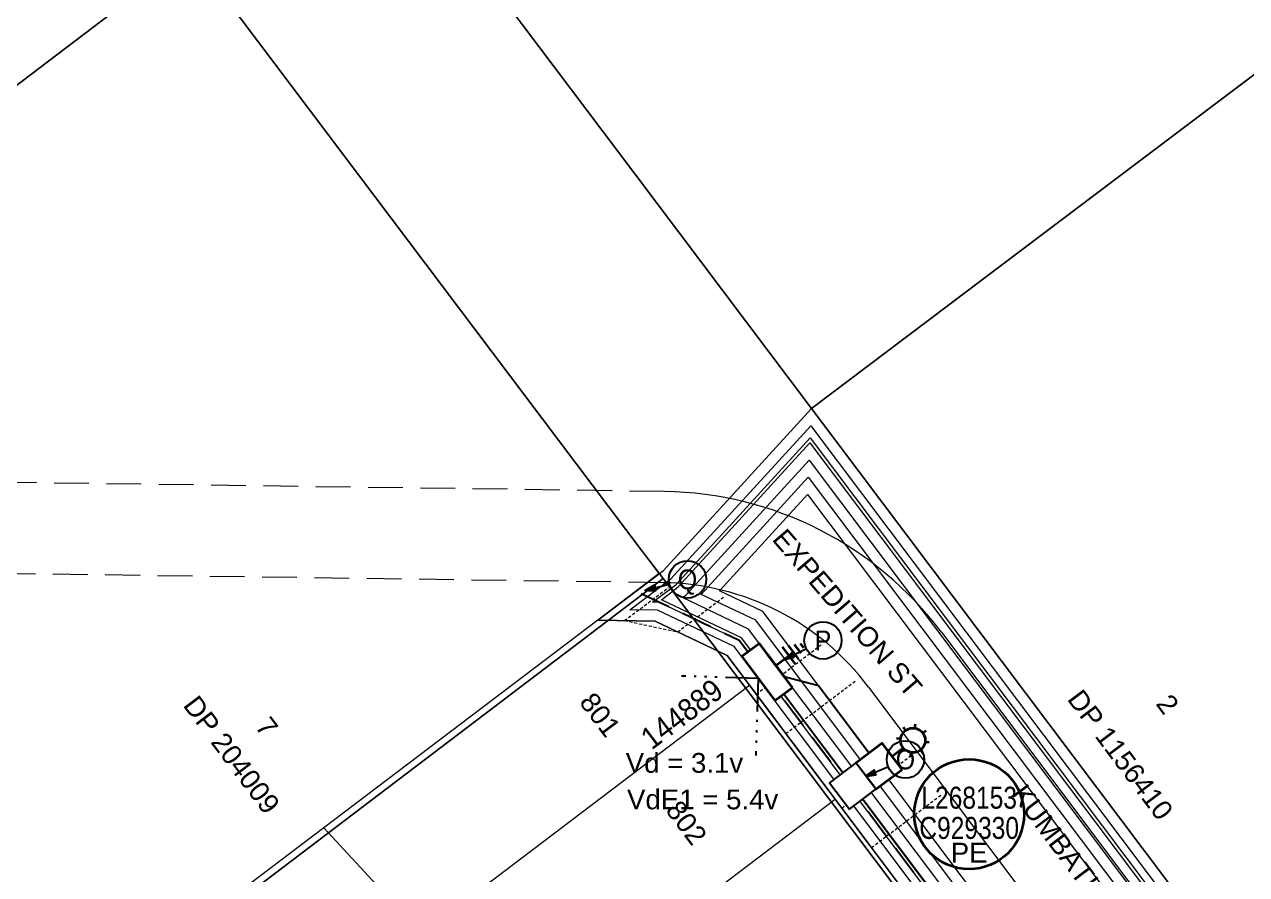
# Model space of a CAD drawing. Header units: metres. Extents: x 308278 to 310511, y 6271134 to 6272874.
# Drawn here: x 308840 to 308951.2, y 6272210.4 to 6272287.7 of the extents above; entities that cross this region are included whole.
import ezdxf
from ezdxf.enums import TextEntityAlignment as Align

# ---------------------------------------------------------------- set-up
doc = ezdxf.new("R2010")
doc.units = ezdxf.units.M
doc.set_wipeout_variables(frame=1)
for name, pattern in [('Dash', [5, 3, -2]), ('DASHED', [19.05, 12.7, -6.35]), ('DOT', [6.35, 0, -6.35]), ('IE Trench LV', [6, 4, -2]), ('PHANTOMX2', [6.6, 3, -0.75, 0.2, -0.75, 0.2, -0.75, 0.2, -0.75])]:
    doc.linetypes.add(name, pattern=pattern)
doc.layers.get('0').update_dxf_attribs({"color": 6})
doc.layers.add('_User Miscellaneous10', color=252, linetype='Continuous', lineweight=13, plot=False, transparency=0.85)
doc.layers.add('_User Miscellaneous2', color=31, linetype='Continuous', lineweight=13, transparency=0.9)
doc.layers.add('Cadastre Roads_SP_NEW', color=214, linetype='Continuous', lineweight=15, transparency=0.8)
for name, color, linetype, lineweight in [('_User_LV_Exist', 5, 'Continuous', 35), ('_User_SL_Exist', 4, 'Continuous', 35), ('Cadastre Developer_SP_NEW', 92, 'Continuous', 15), ('Cadastre Land Parcels_SP_EXT', 118, 'Continuous', 15), ('Cadastre Roads_SP_EXT', 218, 'Continuous', 15)]:
    doc.layers.add(name, color=color, linetype=linetype, lineweight=lineweight)
for name, color, linetype in [('Equip_SP_SL_NEW', 2, 'Continuous'), ('Mains_LV_New_T6', 2, 'Cable 4'), ('Mains_LV_New_T84', 2, 'Cable x'), ('Notes_SP_NEW', 51, 'Continuous'), ('Services_SP_NEW_UG', 2, 'IE Trench LV'), ('SupportsUG_SP_LV_NEW', 2, 'Continuous'), ('Trench_SP_NEW', 2, 'Continuous')]:
    doc.layers.add(name, color=color, linetype=linetype)
doc.styles.add('ieISOCP', font='arial.ttf', dxfattribs={"height": 1.5})
doc.styles.add('SL_LABEL', font='arial.ttf', dxfattribs={"height": 2})
doc.styles.get("Standard").update_dxf_attribs({"font": 'arial.ttf'})
doc.linetypes.add('Cable 4', pattern='A,4,-0.1,["*",Standard,S=2,R=0,X=0,Y=-1.6],-1.2', length=5.3)
doc.linetypes.add('Cable o', pattern='A,3.5,-0.01,["O",Standard,S=1.25,R=0,X=0,Y=-0.63],-1.36', length=4.87)
doc.linetypes.add('Cable x', pattern='A,4.5,-0.01,["X",Standard,S=1.25,R=0,X=0,Y=-0.65],-1.2', length=5.71)

# ---------------------------------------------------------------- blocks, each defined once
blk = doc.blocks.new('*U361')
at = {"layer": '_User_LV_Exist'}
for p, q in [((-4, 0.25), (-4, -0.25)), ((-3.5, 0.5), (-3.5, -0.5)), ((-3, 0.75), (-3, -0.75)), ((-2.5, 1), (-2.5, -1))]:
    blk.add_line(p, q, dxfattribs=at)
at = {"width": 0.9}
blk.add_attdef('ASSET_NUM', text='', height=2, dxfattribs=at).set_placement((4, 2), align=Align.MIDDLE_LEFT)
for tag, p, flags in [('SUBURB', (-2, 0), 1), ('STREETNAME', (-1.8, 0), 9)]:
    blk.add_attdef(tag, p, '', height=0.2, rotation=270, dxfattribs=dict(flags=flags))
at = {"transparency": 33554687}
blk.add_wipeout([(1, 2.5), (1, -2.5), (-1, -2.5), (-1, 2.5)], dxfattribs=at)
blk.add_lwpolyline([(-1, 2.5), (-1, -1.25), (-1, 1.25), (-1, -2.5), (1, -2.5), (1, 2.5)], close=True)
at = {"layer": '_User_LV_Exist'}
blk.add_line((-1, 0), (-2.5, 0), dxfattribs=at)
at = {"flags": 9}
for tag, p in [('PARENT', (-1.6, 0)), ('NOTES', (-1.4, 0)), ('LOCATION', (-1.2, 0)), ('LEGEND', (-1, 0)), ('USAGE', (-0.8, 0)), ('SUPPORT_TYPE', (-0.6, 0)), ('STATE', (-0.4, 0)), ('OWNED_BY', (-0.2, 0))]:
    blk.add_attdef(tag, p, '', height=0.2, rotation=270, dxfattribs=at)
blk = doc.blocks.new('COLUMN_NEW')
at = {"width": 0.9, "flags": 8}
blk.add_attdef('ASSET_NUM', text='', height=2, dxfattribs=at).set_placement((4, 2), align=Align.MIDDLE_LEFT)
at = {"flags": 1}
blk.add_attdef('Z', (-2.35, -1.81), '', height=0.2, rotation=270, dxfattribs=at)
at = {"ltscale": 10, "transparency": 33554687}
blk.add_wipeout([(-1.5, -1.5), (-1.5, 1.5), (1.5, 1.5), (1.5, -1.5)], dxfattribs=at)
blk.add_lwpolyline([(-1.5, 1.5), (-1.5, -1.5), (1.5, -1.5), (1.5, 1.5)], close=True)
at = {"flags": 9}
for tag, p in [('NOTES', (-2, -1.81)), ('SUBURB', (-1.8, -1.81)), ('STREETNAME', (-1.6, -1.81)), ('LOCATION', (-1.4, -1.81)), ('LEGEND', (-1.2, -1.81)), ('USAGE', (-1, -1.81)), ('STATE', (-0.8, -1.81)), ('OWNED_BY', (-0.6, -1.81)), ('COLUMN_TYPE', (-0.4, -1.81)), ('STREET_CODE', (-0.2, -1.81)), ('STRUCTURE_PLANT_NUMBER', (0.03, -1.81))]:
    blk.add_attdef(tag, text='', height=0.2, rotation=270, dxfattribs=at).set_placement(p, align=Align.MIDDLE_LEFT)
blk = doc.blocks.new('*U481')
at = {"transparency": 33554687, "flags": 9}
for tag, p in [('LANTNUMBER', (-1.4, 2.6)), ('LOUTREACH', (-1.4, 2.2)), ('LOUTREACHVOCAB', (-1.4, 2)), ('LRATECODE', (-1.4, 1.8)), ('LREMOVE', (-1.4, 1.6)), ('LREPLACE', (-1.4, 1.4)), ('LTYPE', (-1.4, 1.2)), ('LTYPEVOCAB', (-1.4, 1)), ('LEGEND', (-1.4, 0.8)), ('SUBURB', (-1.4, 0.6)), ('STREETNAME', (-1.4, 0.4)), ('LOCATION', (-1.4, 0.2)), ('LNEW', (-6.4, 0)), ('LMASTVOCAB', (-6.2, 0)), ('LMAST', (-6, 0)), ('LLAMPVOCAB', (-5.8, 0)), ('LLAMP', (-5.6, 0)), ('LEXIST', (-5.4, 0)), ('LCHARGE3PERCENT', (-5.2, 0)), ('LCHARGE3', (-5, 0)), ('LCHARGE2PERCENT', (-4.8, 0)), ('LCHARGE2', (-4.6, 0)), ('LCHARGE1PERCENT', (-4.4, 0)), ('LCHARGE1', (-4.2, 0)), ('LCATEGORY', (-4, 0)), ('LBRACKETVOCAB', (-3.8, 0)), ('LBRACKET', (-3.6, 0)), ('LKINGHEIGHT', (-3.4, 0)), ('CREPLACE', (-3.2, 0)), ('CREMOVE', (-3, 0)), ('CNUMBER', (-2.8, 0)), ('CNEW', (-2.6, 0)), ('CEXIST', (-2.4, 0)), ('USAGE', (-2.2, 0)), ('STATE', (-2, 0)), ('OWNED_BY', (-1.8, 0)), ('ORIENTATION', (-1.6, 0)), ('OPERATING_VOLTAGE', (-1.4, 0)), ('MAINTAINED_BY', (-1.4, -0.66)), ('NOTES', (-1.4, 0)), ('NO_PHASES', (-1.2, 0)), ('LANTERN_TYPE', (-1, 0)), ('LANTERN_PURPOSE', (-0.8, 0)), ('CONTROL_TYPE', (-0.6, 0)), ('CONSTRUCTED_VOLTAGE', (-0.4, 0))]:
    blk.add_attdef(tag, text='', height=0.2, rotation=270, dxfattribs=at).set_placement(p, align=Align.MIDDLE_LEFT)
at = {"transparency": 33554687, "style": 'SL_LABEL', "flags": 8}
blk.add_attdef('ASSET_NUM', text='', height=1, dxfattribs=at).set_placement((9.88, 1), align=Align.MIDDLE_LEFT)
at = {"transparency": 33554687}
for tag, p, height, flags in [('OPERATED_BY', (-1.4, -0.41), 0.2, 9), ('Z', (0, 0), 0.001, 1)]:
    blk.add_attdef(tag, p, '', height=height, rotation=270, dxfattribs=dict(at, flags=flags))
at = {"transparency": 33554687, "style": 'SL_LABEL', "flags": 9}
blk.add_attdef('STREET_CODE', text='', height=0.001, rotation=270, dxfattribs=at).set_placement((0, 0), align=Align.MIDDLE_LEFT)
at = {"transparency": 33554687, "flags": 8}
blk.add_attdef('LNUMBER', text='', height=1, dxfattribs=at).set_placement((9.88, -1), align=Align.MIDDLE_LEFT)
at = {"linetype": 'DOT', "transparency": 33554687}
blk.add_wipeout([(8.56, 0), (7.94, -1.06), (6.88, -1.69), (5.81, -1.06), (5.19, 0), (5.81, 1.06), (6.88, 1.69), (7.94, 1.06)], dxfattribs=at)
at = {"transparency": 33554687}
for p, q in [((6.88, 1.5), (6.88, 1.12)), ((5.81, 1.06), (6.08, 0.8)), ((7.94, 1.06), (7.67, 0.8)), ((2.88, 0), (5.75, 0)), ((5.81, -1.06), (6.08, -0.8)), ((7.94, -1.06), (7.67, -0.8)), ((8, 0), (8.38, 0)), ((6.88, -1.13), (6.88, -1.5))]:
    blk.add_line(p, q, dxfattribs=at)
blk.add_circle((6.88, 0), 1.12, dxfattribs=at)
blk = doc.blocks.new('*U286')
at = {"ltscale": 0.1}
blk.add_circle((0, 0), 5, dxfattribs=at)
at = {"insert": (0, -2.6), "char_height": 1.8, "attachment_point": 2}
blk.add_mtext('PE', dxfattribs=at)
at = {"width": 0.8}
blk.add_attdef('SNUMBER', text='', height=1.8, dxfattribs=at).set_placement((0, 0.5), align=Align.CENTER)
at = {"flags": 1}
blk.add_attdef('Z', (0, 0), '', height=0.2, dxfattribs=at)
at = {"width": 0.8}
blk.add_attdef('CNUMBER', text='', height=1.8, dxfattribs=at).set_placement((0, -0.25), align=Align.TOP_CENTER)
blk = doc.blocks.new('*U387')
h = blk.add_hatch(color=256)
h.dxf.hatch_style = 1
h.paths.add_polyline_path([(-2.67, -1.39), (-2.86, -0.93), (-3.69, -1.54)])
blk.add_line((-3.69, -1.54), (-1.61, -0.68))
at = {"flags": 128}
blk.add_lwpolyline([(-2.67, -1.39), (-2.86, -0.93), (-3.69, -1.54), (-2.67, -1.39)], dxfattribs=at)
blk.add_circle((0, 0), 1.7)
at = {"width": 0.9}
blk.add_attdef('CODE', text='', height=1.8, dxfattribs=at).set_placement((0, 0), align=Align.MIDDLE_CENTER)
at = {"flags": 1}
blk.add_attdef('Z', (0, 0), '', height=0.2, dxfattribs=at)
blk = doc.blocks.new('*U388')
h = blk.add_hatch(color=256)
h.dxf.hatch_style = 1
h.paths.add_polyline_path([(-2.59, -1.54), (-2.81, -1.09), (-3.59, -1.76)])
blk.add_line((-3.59, -1.76), (-1.57, -0.77))
at = {"flags": 128}
blk.add_lwpolyline([(-2.59, -1.54), (-2.81, -1.09), (-3.59, -1.76), (-2.59, -1.54)], dxfattribs=at)
blk.add_circle((0, 0), 1.7)
at = {"width": 0.9}
blk.add_attdef('CODE', text='', height=1.8, dxfattribs=at).set_placement((0, 0), align=Align.MIDDLE_CENTER)
at = {"flags": 1}
blk.add_attdef('Z', (0, 0), '', height=0.2, dxfattribs=at)
blk = doc.blocks.new('*U389')
h = blk.add_hatch(color=256)
h.dxf.hatch_style = 1
h.paths.add_polyline_path([(-2.84, -1), (-2.97, -0.51), (-3.87, -1.01)])
blk.add_line((-3.87, -1.01), (-1.69, -0.44))
at = {"flags": 128}
blk.add_lwpolyline([(-2.84, -1), (-2.97, -0.51), (-3.87, -1.01), (-2.84, -1)], dxfattribs=at)
blk.add_circle((0, 0), 1.7)
at = {"width": 0.9}
blk.add_attdef('CODE', text='', height=1.8, dxfattribs=at).set_placement((0, 0), align=Align.MIDDLE_CENTER)
at = {"flags": 1}
blk.add_attdef('Z', (0, 0), '', height=0.2, dxfattribs=at)

msp = doc.modelspace()

# ---------------------------------------------------------------- linework, layer by layer
at = {"layer": '_User Miscellaneous2', "linetype": 'Dash', "ltscale": 0.09, "transparency": 33554559}
for p, q in [((308894.596, 6272233.482), (308898.547, 6272236.474)), ((308899.427, 6272232.464), (308903.723, 6272235.718)), ((308894.596, 6272233.482), (308899.427, 6272232.464))]:
    msp.add_line(p, q, dxfattribs=at)
at = {"layer": '_User Miscellaneous2', "linetype": 'Dash', "lineweight": 0, "ltscale": 0.09, "transparency": 33554559}
for p, q in [((308906.569, 6272226.802), (308912.479, 6272231.278)), ((308909.271, 6272223.203), (308915.715, 6272228.084)), ((308917.063, 6272212.827), (308923.531, 6272217.726))]:
    msp.add_line(p, q, dxfattribs=at)
at = {"layer": 'Cadastre Developer_SP_NEW'}
for p, q in [((308897.753, 6272237.756), (308892.156, 6272233.516)), ((308892.156, 6272233.516), (308867.211, 6272214.624)), ((308892.156, 6272233.516), (308897.372, 6272233.444)), ((308897.372, 6272233.444), (308903.926, 6272230.321)), ((308903.926, 6272230.321), (308905.968, 6272227.601)), ((308876.128, 6272205), (308905.968, 6272227.601)), ((308905.968, 6272227.601), (308913.76, 6272217.225)), ((308884.99, 6272195.435), (308913.76, 6272217.225)), ((308913.76, 6272217.225), (308922.354, 6272205.781)), ((308867.211, 6272214.624), (308834.217, 6272189.637)), ((308867.211, 6272214.624), (308876.128, 6272205))]:
    msp.add_line(p, q, dxfattribs=at)
at = {"layer": 'Cadastre Developer_SP_NEW', "linetype": 'Continuous'}
for points in [[(308855.146, 6272294.293), (308812.2, 6272351.302), (308691.434, 6272259.595), (308583.036, 6272177.28), (308626.188, 6272120.446), (308693.144, 6272171.285), (308855.146, 6272294.293)], [(308978.525, 6272303.283), (308873.594, 6272303.245), (308895.516, 6272274.143), (308911.612, 6272252.776), (308978.525, 6272303.283)]]:
    msp.add_lwpolyline(points, close=True, dxfattribs=at)
at = {"layer": 'Cadastre Developer_SP_NEW', "flags": 128}
msp.add_lwpolyline([(308897.754, 6272237.755), (308852.713, 6272297.523), (308849.891, 6272301.269), (308849.205, 6272302.179)], dxfattribs=at)
at = {"layer": 'Cadastre Land Parcels_SP_EXT', "linetype": 'Continuous'}
for points in [[(308855.146, 6272294.293), (308812.2, 6272351.302), (308691.434, 6272259.595), (308583.036, 6272177.28), (308626.188, 6272120.446), (308693.144, 6272171.285), (308855.146, 6272294.293)], [(308978.525, 6272303.283), (308873.594, 6272303.245), (308895.516, 6272274.143), (308911.612, 6272252.776), (308978.525, 6272303.283)], [(308896.201, 6272239.814), (308855.146, 6272294.293), (308693.144, 6272171.285), (308626.188, 6272120.446), (308669.335, 6272063.607), (308896.279, 6272235.928), (308898.093, 6272237.305), (308896.201, 6272239.814)]]:
    msp.add_lwpolyline(points, close=True, dxfattribs=at)
at = {"layer": 'Cadastre Roads_SP_NEW', "linetype": 'DASHED', "ltscale": 0.25, "transparency": 33554495}
for points in [[(308898.229, 6272245.233), (308803.852, 6272246.535, 0.1669596), (308799.222, 6272245.015), (308768.346, 6272221.643, 0.5553704), (308769.504, 6272208.962), (308823.735, 6272181.699)], [(308898.114, 6272236.934), (308806.588, 6272238.196, 0.1669596), (308801.958, 6272236.677), (308783.984, 6272223.071, 0.5553704), (308785.142, 6272210.39), (308831.108, 6272187.282)]]:
    msp.add_lwpolyline(points, format="xyb", dxfattribs=at)
at = {"layer": 'Cadastre Roads_SP_NEW'}
for radius, end in [(32.081, 89.20987), (23.781, 89.21702)]:
    msp.add_arc((308897.786, 6272213.155), radius, 36.90411, end, dxfattribs=at)
at = {"layer": 'Trench_SP_NEW', "linetype": 'IE Trench LV', "ltscale": 0.7, "flags": 128}
for points in [[(308905.821, 6272230.628), (308905.034, 6272231.676), (308897.767, 6272235.138), (308895.638, 6272236.153)], [(308931.014, 6272197.084), (308908.826, 6272226.631)]]:
    msp.add_lwpolyline(points, dxfattribs=at)

# ---------------------------------------------------------------- block references
at = {"layer": 'Notes_SP_NEW', "linetype": 'IE Trench LV'}
msp.add_blockref('*U389', (308900.323, 6272237.236), dxfattribs=at).add_auto_attribs({'CODE': 'Q'})

# ---------------------------------------------------------------- texts
at = {"layer": '_User_LV_Exist', "insert": (308894.814, 6272218.113), "char_height": 1.8, "width": 14.84163, "attachment_point": 1, "style": 'ieISOCP'}
msp.add_mtext('VdE1 = 5.4v', dxfattribs=at)
at = {"layer": 'Cadastre Developer_SP_NEW'}
for s, p in [('DP 1156410', (308939.724, 6272221.275)), ('DP 204009', (308858.84, 6272221.28)), ('2', (308944.018, 6272225.882)), ('7', (308862.035, 6272223.81))]:
    msp.add_text(s, height=1.8, rotation=306.90547, dxfattribs=at).set_placement(p, align=Align.MIDDLE_CENTER)
for s, p in [('801', (308891.656, 6272224.376)), ('802', (308899.508, 6272214.555))]:
    msp.add_text(s, height=1.8, rotation=306.90547, dxfattribs=at).set_placement(p, align=Align.CENTER)
at = {"layer": 'Cadastre Developer_SP_NEW', "ltscale": 20}
msp.add_text('KUMBATINE  CRES', height=1.8, rotation=306.90411, dxfattribs=at).set_placement((308936.633, 6272208.48), align=Align.CENTER)
at = {"layer": 'Cadastre Roads_SP_EXT'}
msp.add_text('EXPEDITION ST', height=1.8, rotation=310.81742, dxfattribs=at).set_placement((308907.936, 6272240.843))

# ---------------------------------------------------------------- next in the draw order: block references
at = {"layer": '_User_SL_Exist', "rotation": 37.1400598511112}
msp.add_blockref('*U481', (308915.355, 6272218.433), dxfattribs=at)

# ---------------------------------------------------------------- next in the draw order: linework, layer by layer
at = {"layer": '_User Miscellaneous10', "flags": 128}
for points in [[(308952.088, 6272166.152), (308940.978, 6272180.992), (308921.335, 6272207.139), (308903.926, 6272230.321), (308897.372, 6272233.444), (308892.156, 6272233.516), (308898.129, 6272238.039), (308911.612, 6272252.776), (308947.659, 6272204.886), (308959.421, 6272189.261)], [(308952.888, 6272166.751), (308941.778, 6272181.592), (308922.135, 6272207.739), (308904.578, 6272231.118), (308897.604, 6272234.441), (308895.08, 6272234.475), (308898.806, 6272237.297), (308911.537, 6272251.213), (308946.86, 6272204.285), (308959.224, 6272187.859)], [(308953.689, 6272167.35), (308942.578, 6272182.192), (308922.934, 6272208.34), (308905.23, 6272231.915), (308897.941, 6272235.388), (308899.482, 6272236.555), (308911.462, 6272249.65), (308946.061, 6272203.683), (308959.028, 6272186.457)], [(308954.489, 6272167.95), (308943.378, 6272182.792), (308923.734, 6272208.941), (308905.882, 6272232.712), (308899.856, 6272235.583), (308900.159, 6272235.813), (308911.387, 6272248.086), (308945.262, 6272203.082), (308958.831, 6272185.055)], [(308955.29, 6272168.549), (308944.178, 6272183.392), (308924.533, 6272209.541), (308906.534, 6272233.509), (308901.57, 6272235.874), (308911.312, 6272246.523), (308944.463, 6272202.481), (308958.635, 6272183.654)], [(308956.09, 6272169.148), (308944.978, 6272183.992), (308925.333, 6272210.142), (308907.186, 6272234.306), (308903.22, 6272236.196), (308911.237, 6272244.96), (308943.664, 6272201.879), (308958.438, 6272182.252)]]:
    msp.add_lwpolyline(points, dxfattribs=at)
at = {"layer": '_User Miscellaneous10', "color": 4, "flags": 128}
msp.add_lwpolyline([(308953.449, 6272167.171), (308942.338, 6272182.012), (308922.694, 6272208.16), (308905.034, 6272231.676), (308897.767, 6272235.138), (308897.126, 6272235.147), (308899.279, 6272236.778), (308911.484, 6272250.119), (308946.301, 6272203.864), (308959.087, 6272186.878)], dxfattribs=at)
at = {"layer": '_User Miscellaneous2', "linetype": 'Dash', "lineweight": 0, "ltscale": 0.09, "transparency": 33554559}
msp.add_line((308914.361, 6272216.426), (308920.829, 6272221.324), dxfattribs=at)
at = {"layer": 'Cadastre Developer_SP_NEW', "linetype": 'Continuous'}
msp.add_lwpolyline([(309082.087, 6272281.925), (309034.255, 6272345.358), (309007.944, 6272325.489), (308911.612, 6272252.776), (308959.421, 6272189.261), (309082.087, 6272281.925)], close=True, dxfattribs=at)
at = {"layer": 'Cadastre Land Parcels_SP_EXT', "linetype": 'Continuous'}
for points in [[(309082.087, 6272281.925), (309034.255, 6272345.358), (309007.944, 6272325.489), (308911.612, 6272252.776), (308959.421, 6272189.261), (309082.087, 6272281.925)], [(308941.022, 6272180.29), (308898.093, 6272237.305), (308896.279, 6272235.928), (308669.335, 6272063.607), (308712.482, 6272006.767), (308766.292, 6272047.622), (308898.042, 6272147.657), (308941.022, 6272180.29)]]:
    msp.add_lwpolyline(points, close=True, dxfattribs=at)
at = {"layer": 'Cadastre Roads_SP_EXT', "linetype": 'Continuous'}
msp.add_lwpolyline([(308959.421, 6272189.261), (308957.026, 6272192.441), (308911.612, 6272252.776), (308895.516, 6272274.143), (308873.594, 6272303.245), (308855.146, 6272294.293), (308896.201, 6272239.814), (308898.093, 6272237.305), (308941.022, 6272180.29), (308943.405, 6272177.112), (308943.78, 6272176.615), (308959.421, 6272189.261)], close=True, dxfattribs=at)
at = {"layer": 'Cadastre Roads_SP_NEW'}
for p, q in [((308923.435, 6272232.425), (308956.091, 6272188.937)), ((308916.803, 6272227.435), (308950.2, 6272182.961))]:
    msp.add_line(p, q, dxfattribs=at)

# ---------------------------------------------------------------- next in the draw order: block references
at = {"layer": '_User_SL_Exist', "linetype": 'DOT', "ltscale": 10}
ref = msp.add_blockref('*U286', (308925.955, 6272215.869), dxfattribs=at)
ref.add_attrib('SNUMBER', 'L268153', dxfattribs={"layer": '0', "ltscale": 10, "height": 2, "width": 0.8}).set_placement((308925.955, 6272216.369), align=Align.CENTER)
ref.add_attrib('CNUMBER', 'C929330', dxfattribs={"ltscale": 10, "height": 2, "width": 0.8}).set_placement((308925.955, 6272215.619), align=Align.TOP_CENTER)

# ---------------------------------------------------------------- next in the draw order: block references
at = {"layer": 'SupportsUG_SP_LV_NEW'}
ref = msp.add_blockref('*U361', (308907.562, 6272228.809), dxfattribs=dict(at, rotation=216.9054663272111))
ref.add_attrib('ASSET_NUM', '144889', dxfattribs={"layer": '0', "height": 2, "rotation": 37.14006, "width": 0.9}).set_placement((308896.453, 6272222.453), align=Align.MIDDLE_LEFT)

# ---------------------------------------------------------------- next in the draw order: linework, layer by layer
at = {"layer": 'Mains_LV_New_T84', "color": 6, "linetype": 'Cable x', "flags": 128}
msp.add_lwpolyline([(308931.254, 6272197.265), (308909.064, 6272226.81)], dxfattribs=at)
at = {"layer": 'Services_SP_NEW_UG', "color": 2, "linetype": 'PHANTOMX2', "flags": 128}
for points in [[(308906.763, 6272228.208), (308899.766, 6272228.431)], [(308906.763, 6272228.208), (308906.54, 6272221.212)]]:
    msp.add_lwpolyline(points, dxfattribs=at)

# ---------------------------------------------------------------- next in the draw order: block references
at = {"layer": 'Notes_SP_NEW', "linetype": 'IE Trench LV'}
msp.add_blockref('*U388', (308912.651, 6272231.683), dxfattribs=at).add_auto_attribs({'CODE': 'P'})

# ---------------------------------------------------------------- next in the draw order: texts
at = {"layer": '_User_LV_Exist', "insert": (308894.697, 6272221.437), "char_height": 1.8, "width": 14.84163, "attachment_point": 1, "style": 'ieISOCP'}
msp.add_mtext('Vd = 3.1v', dxfattribs=at)

# ---------------------------------------------------------------- next in the draw order: block references
at = {"layer": '_User_SL_Exist', "rotation": 217.1400598526944}
msp.add_blockref('COLUMN_NEW', (308917.753, 6272220.234), dxfattribs=at)

# ---------------------------------------------------------------- next in the draw order: linework, layer by layer
at = {"layer": 'Mains_LV_New_T6', "color": 4, "linetype": 'Cable o', "flags": 128}
msp.add_lwpolyline([(308909.113, 6272228.41), (308912.241, 6272227.574), (308916.848, 6272221.43)], dxfattribs=at)

# ---------------------------------------------------------------- next in the draw order: block references
at = {"layer": 'Notes_SP_NEW', "linetype": 'IE Trench LV'}
msp.add_blockref('*U387', (308920.154, 6272220.846), dxfattribs=at).add_auto_attribs({'CODE': 'O'})

# ---------------------------------------------------------------- next in the draw order: block references
at = {"layer": '_User_LV_Exist'}
ref = msp.add_blockref('*U361', (308907.562, 6272228.809), dxfattribs=dict(at, rotation=216.9054663272111))
ref.add_attrib('ASSET_NUM', '144889', dxfattribs={"layer": '0', "height": 2, "rotation": 37.14006, "width": 0.9}).set_placement((308896.453, 6272222.453), align=Align.MIDDLE_LEFT)
at = {"layer": 'Equip_SP_SL_NEW', "rotation": 217.1400598526944}
msp.add_blockref('COLUMN_NEW', (308915.355, 6272218.433), dxfattribs=at)

doc.saveas('drawing.dxf')
